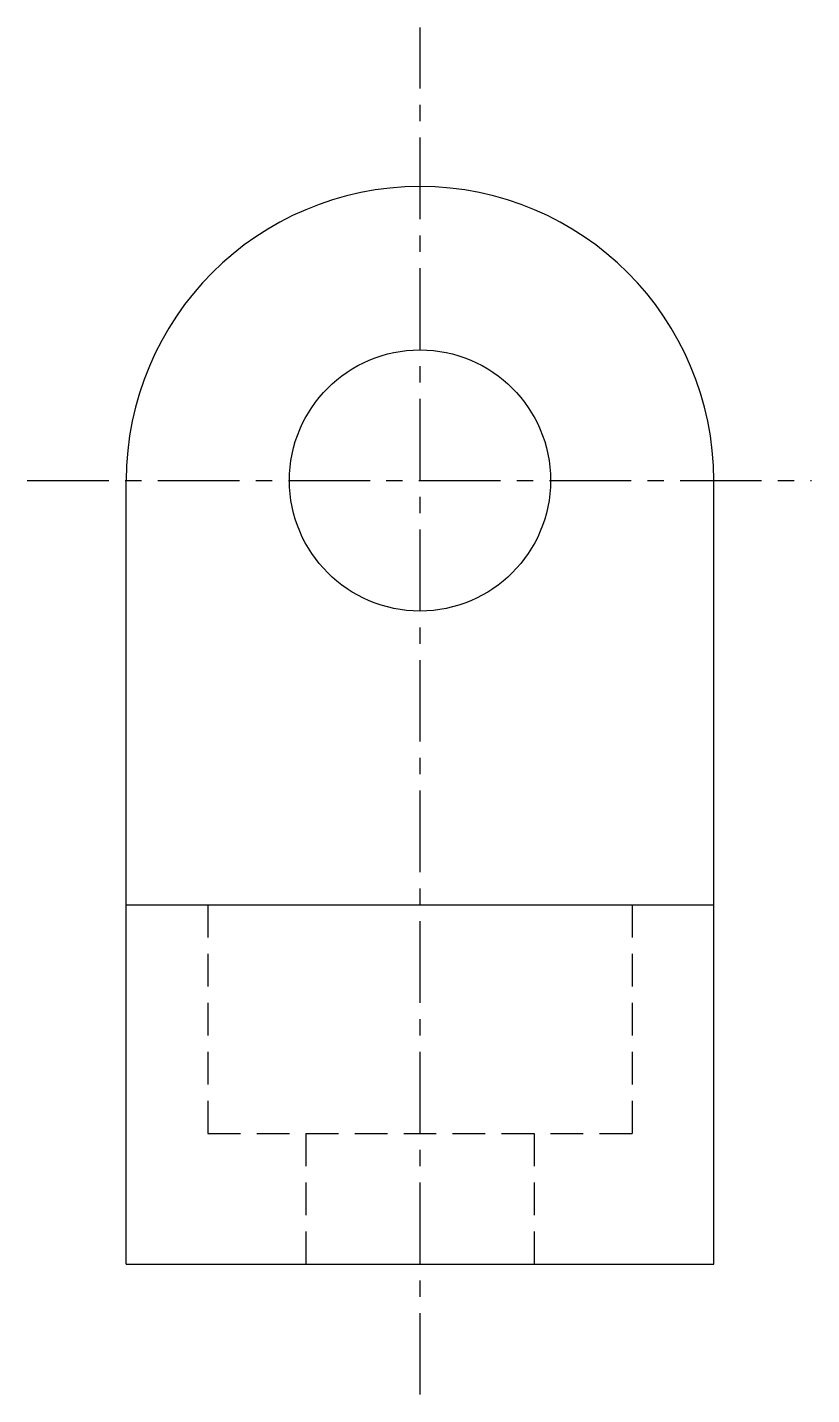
# Model space of a CAD drawing. Extents: x 10.9 to 110.1, y 4.5 to 57.3.
# Drawn here: x 98.05 to 110.06, y 36.32 to 57.26 of the extents above.
import ezdxf

# ---------------------------------------------------------------- set-up
doc = ezdxf.new("R2010")
doc.units = 0
doc.linetypes.add('CENTER', pattern=[2, 1.25, -0.25, 0.25, -0.25])
doc.linetypes.add('DASHED', pattern=[0.75, 0.5, -0.25])
doc.layers.get('0').update_dxf_attribs({"linetype": 'CONTINUOUS'})
doc.layers.add('CENTER', color=1, linetype='CENTER')

msp = doc.modelspace()

# ---------------------------------------------------------------- linework, layer by layer
at = {"color": 7, "linetype": 'CONTINUOUS'}
for p, q in [((99.564, 38.319), (99.564, 50.319)), ((108.564, 38.319), (108.564, 50.319)), ((99.564, 43.819), (108.564, 43.819)), ((99.564, 38.319), (108.564, 38.319))]:
    msp.add_line(p, q, dxfattribs=at)
at = {"color": 3, "linetype": 'DASHED'}
for p, q in [((100.814, 43.819), (100.814, 40.319)), ((107.314, 43.819), (107.314, 40.319)), ((100.814, 40.319), (107.314, 40.319)), ((102.314, 40.319), (102.314, 38.319)), ((105.814, 40.319), (105.814, 38.319))]:
    msp.add_line(p, q, dxfattribs=at)
at = {"color": 7, "linetype": 'CONTINUOUS'}
msp.add_circle((104.064, 50.319), 2, dxfattribs=at)
msp.add_arc((104.064, 50.319), 4.5, 0, 180, dxfattribs=at)
at = {"layer": 'CENTER', "color": 1, "linetype": 'CENTER'}
for p, q in [((104.064, 36.319), (104.064, 57.258)), ((98.048, 50.319), (110.064, 50.319))]:
    msp.add_line(p, q, dxfattribs=at)

doc.saveas('drawing.dxf')
